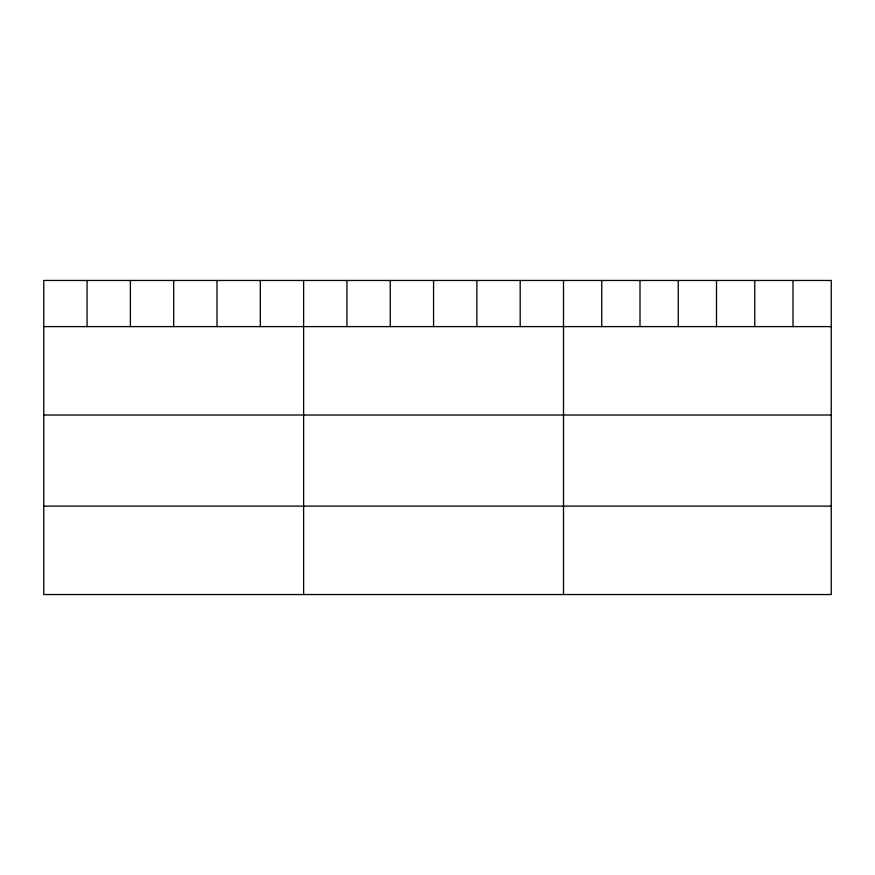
<?xml version="1.0" encoding="UTF-8"?>
<svg xmlns="http://www.w3.org/2000/svg" width="875" height="875" viewBox="0 0 875 875"><rect width="100%" height="100%" fill="white"/><g stroke="black" fill="none" stroke-linecap="round" stroke-linejoin="round"><path stroke-width="1.31" d="M831.25 326.605L831.25 594.541L43.75 594.541L43.75 280.459L831.25 280.459L831.25 326.605L43.75 326.605M43.75 415.023L831.25 415.023M43.75 506.122L831.25 506.122M793.002 280.459L793.002 326.605M754.753 280.459L754.753 326.605M716.505 280.459L716.505 326.605M678.245 280.459L678.245 326.605M639.997 280.459L639.997 326.605M601.748 280.459L601.748 326.605M563.5 280.459L563.5 594.541M520.188 280.459L520.188 326.605M476.875 280.459L476.875 326.605M433.562 280.459L433.562 326.605M390.25 280.459L390.25 326.605M346.938 280.459L346.938 326.605M303.625 280.459L303.625 594.541M260.312 280.459L260.312 326.605M217 280.459L217 326.605M173.688 280.459L173.688 326.605M130.375 280.459L130.375 326.605M87.062 280.459L87.062 326.605"/></g></svg>
